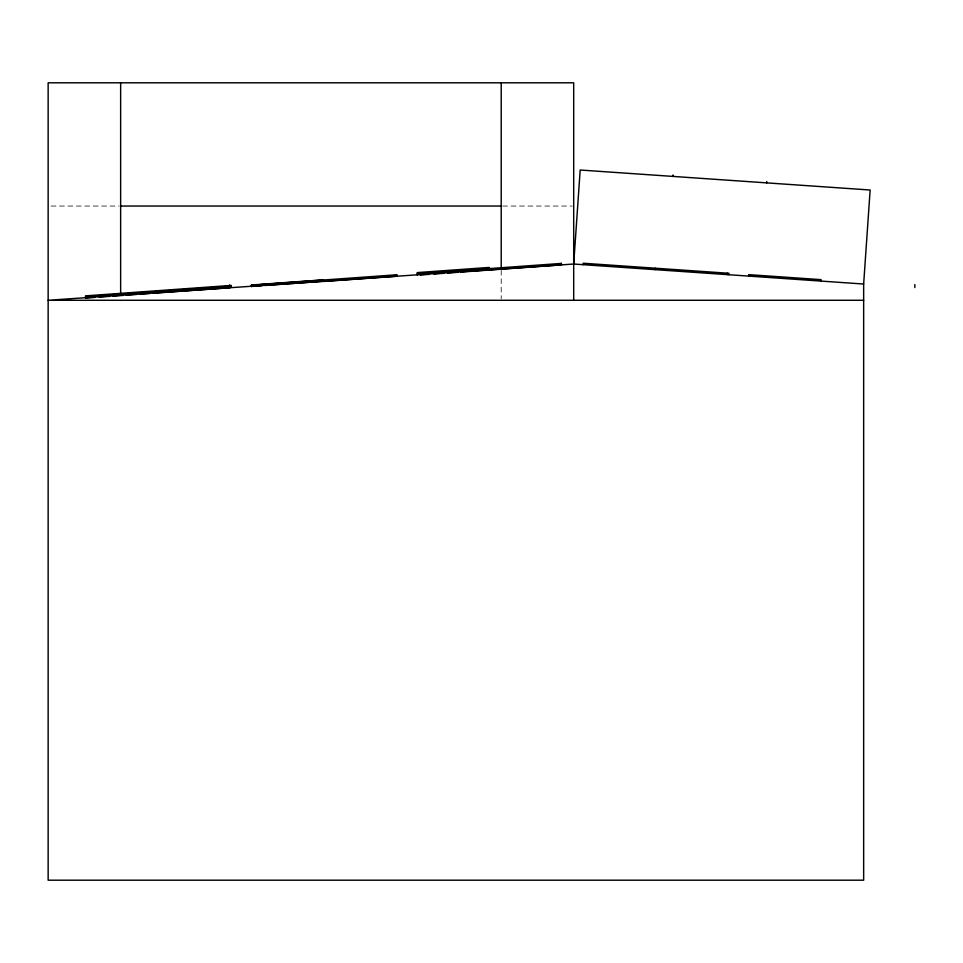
<?xml version="1.0" encoding="UTF-8"?>
<svg xmlns="http://www.w3.org/2000/svg" width="963" height="963" viewBox="0 0 963 963"><rect width="100%" height="100%" fill="white"/><g stroke="black" fill="none" stroke-linecap="round" stroke-linejoin="round"><path stroke-width="0.72" stroke-dasharray="4.82 3.61" d="M51.111 206.046L119.159 206.046M502.686 206.046L572.215 206.046M501.205 270.362L501.205 298.795"/><path stroke-width="1.44" d="M863.655 300.275L48.15 300.275L573.695 264.031L580.183 170.018L870.143 190.012L863.655 284.025L863.655 880.194L48.15 880.194L48.15 82.806L573.695 82.806L573.695 300.275M583.145 264.681L583.241 263.236L728.967 273.287L728.859 274.732M655.177 269.652L655.273 268.208M727.197 274.624L727.306 273.167M820.97 281.088L821.078 279.643L749.045 274.672L748.949 276.116L748.949 274.624M85.563 296.628L229.591 286.312M251.355 285.192L257.458 284.759M260.275 284.554L270.964 283.796M273.648 283.591L284.458 282.821M287.034 282.641L297.964 281.858M300.408 281.678L311.47 280.895M313.794 280.714L397.045 274.756L397.141 276.2M88.608 297.098L93.11 296.773M102.114 296.135L106.616 295.81M115.62 295.16L120.122 294.834M129.114 294.197L133.616 293.871M142.62 293.221L147.122 292.908M157.619 292.15L160.628 291.933M169.632 291.295L174.122 290.97M183.126 290.32L187.629 289.995M196.633 289.357L201.135 289.032M210.139 288.382L214.641 288.069M223.633 287.419L231.301 286.866L231.204 285.421L85.502 295.87L85.671 298.085L94.663 297.435M417.256 273.757L561.285 263.429L561.393 264.885L460.868 272.084M418.785 273.937L427.777 273.287M432.279 272.962L441.283 272.324M445.785 271.999L454.789 271.349M457.786 271.133L468.295 270.386M471.292 270.17L481.789 269.411M484.798 269.207L489.288 268.882M99.165 297.11L109.674 296.363M112.671 296.147L123.168 295.388M126.177 295.172L136.674 294.425M139.671 294.209L150.18 293.45M153.177 293.246L229.7 287.756L229.7 285M251.548 286.444L262.044 285.686M265.042 285.481L323.556 281.28M420.362 274.985L429.366 274.347M433.868 274.022L444.364 273.263M447.374 273.059L457.87 272.3M120.64 206.046L501.205 206.046M573.695 264.031L863.655 284.025M489.373 270.037L489.192 267.437L417.172 272.589L417.364 275.201M395.48 274.864L395.588 276.321L323.568 281.473L323.46 279.836L251.439 285L251.56 286.637M229.531 285.542L229.7 287.756M157.523 290.706L157.679 292.921M914.85 284.603L914.85 287.564M766.765 181.501L766.765 182.886M673.065 174.989L673.065 176.422M561.393 263.236L561.393 264.885M501.205 82.806L501.205 268.87M120.64 82.806L120.64 294.293"/></g></svg>
